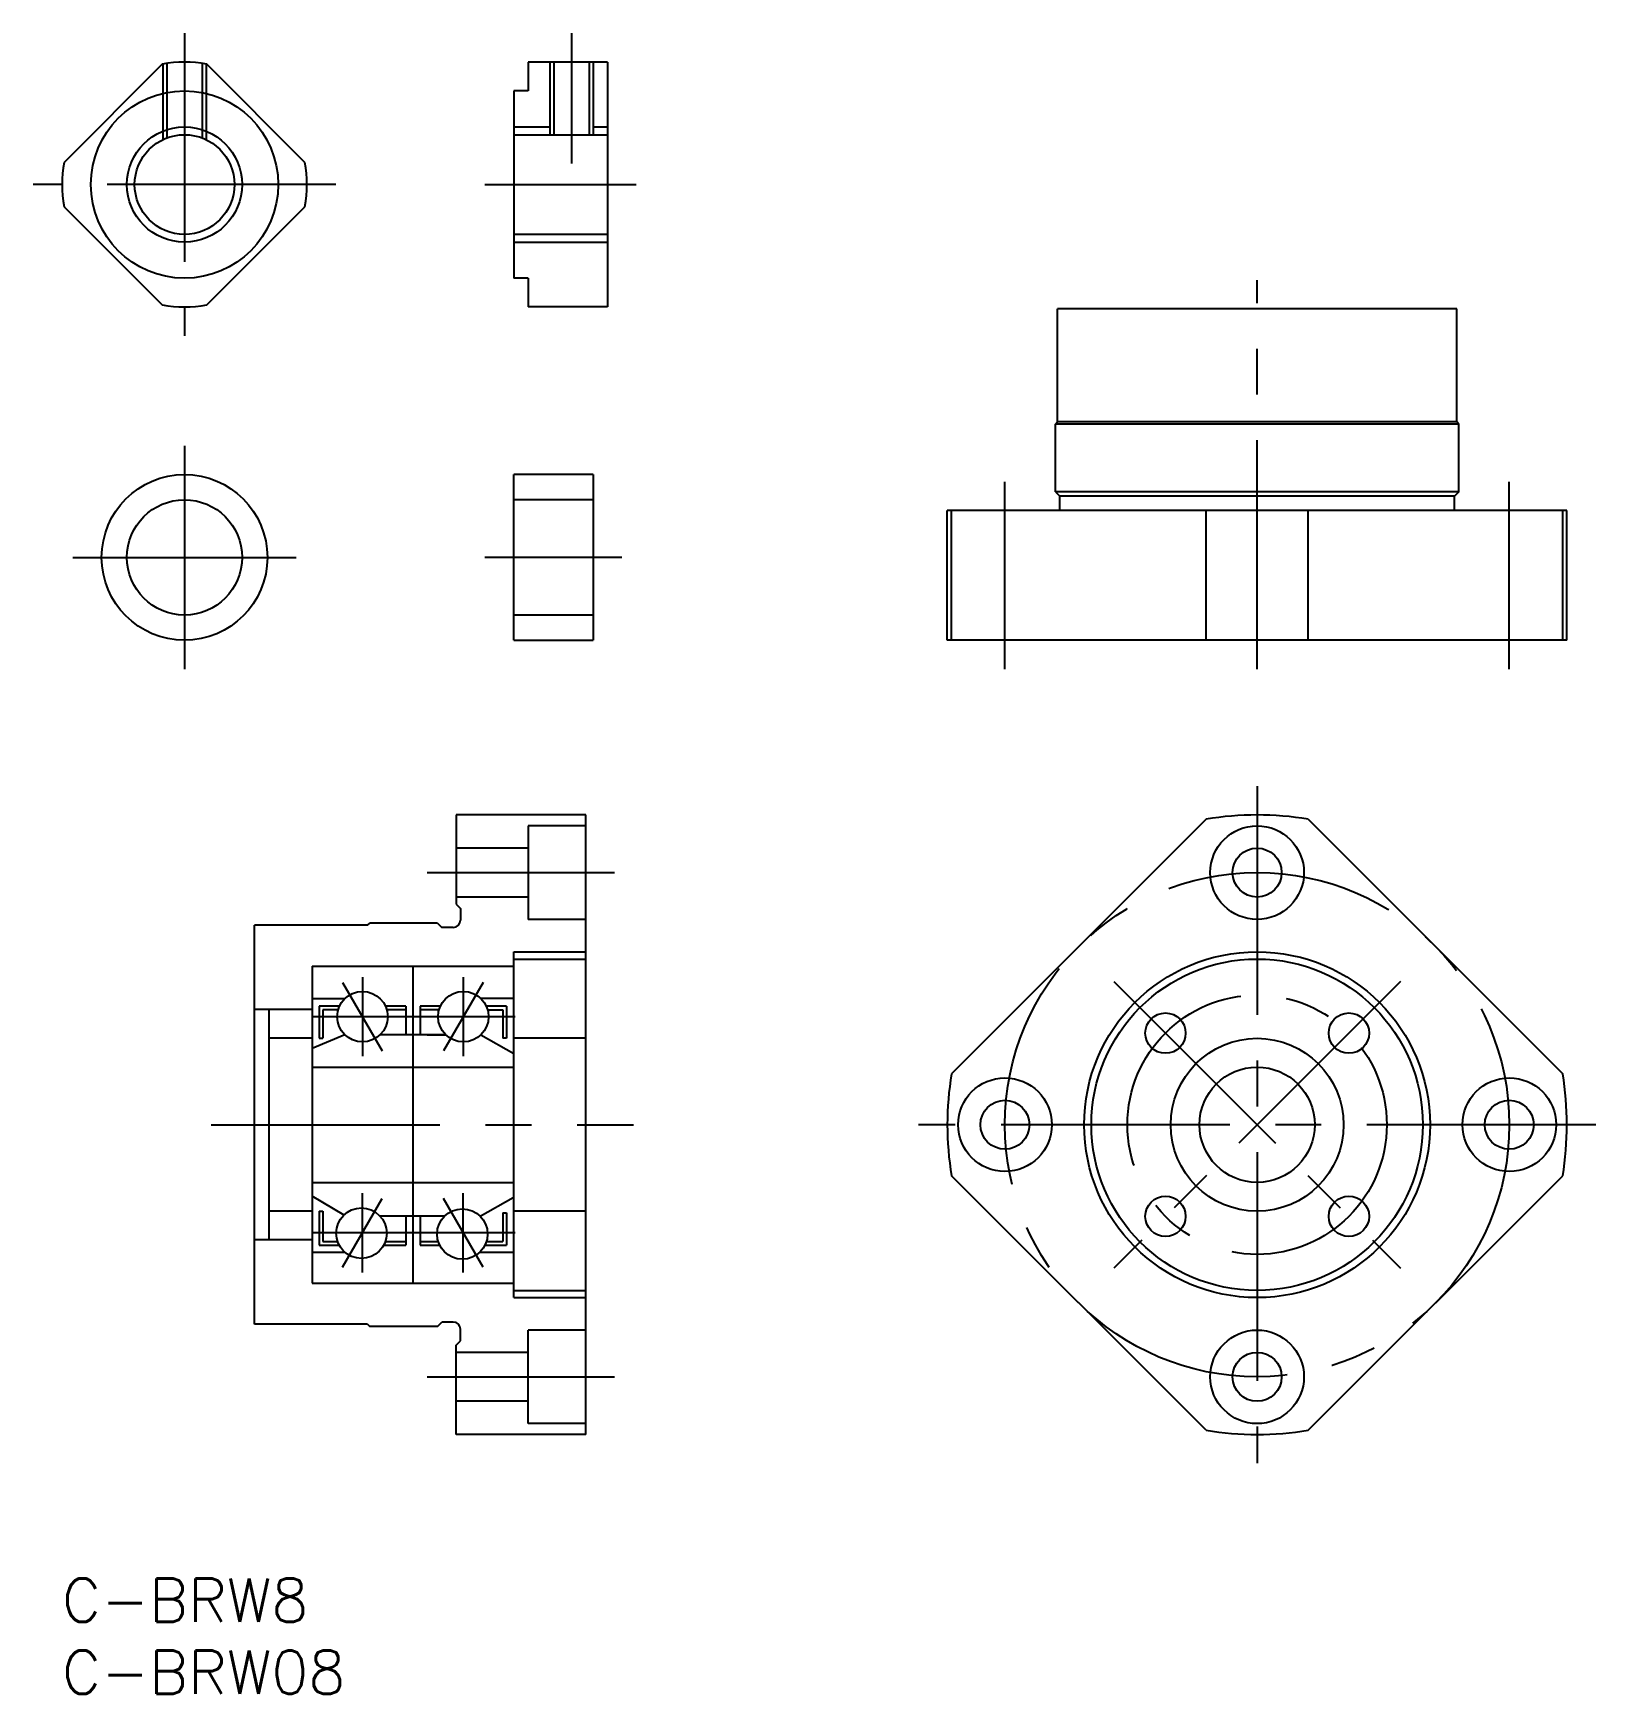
# Model space of a CAD drawing. Extents: x -2 to 106, y -8 to 107.
import ezdxf

# ---------------------------------------------------------------- set-up
doc = ezdxf.new("R2010")
doc.units = 0
doc.header["$LTSCALE"] = 0.5
doc.linetypes.add('CENTER', pattern=[50.8, 31.75, -6.35, 6.35, -6.35])
doc.linetypes.add('DASHED', pattern=[19.05, 12.7, -6.35])
for name, color, linetype in [('MSM_CENTER', 1, 'CENTER'), ('MSM_CONTINUOUS', 7, 'CONTINUOUS'), ('MSM_DASHED', 4, 'DASHED'), ('MSM_NARROW', 5, 'CONTINUOUS'), ('MSM_PART_NUMBER', 7, 'CONTINUOUS')]:
    doc.layers.add(name, color=color, linetype=linetype)
doc.styles.get("Standard").update_dxf_attribs({"font": 'txt.shx', "height": 3, "bigfont": 'bigfont.shx'})

# ---------------------------------------------------------------- blocks, each defined once
blk = doc.blocks.new('*U4')
at = {"layer": 'MSM_PART_NUMBER'}
blk.add_text('C-BRW8', height=3, dxfattribs=at).set_placement((0, -3))
blk = doc.blocks.new('*U5')
at = {"layer": 'MSM_PART_NUMBER'}
blk.add_text('C-BRW08', height=3, dxfattribs=at).set_placement((0, -8))

msp = doc.modelspace()

# ---------------------------------------------------------------- linework, layer by layer
at = {"layer": 'MSM_CENTER'}
for p, q in [((8.5, 107.26), (8.5, 86.26)), ((35.35, 107.26), (35.35, 98.22)), ((19, 96.76), (-2, 96.76)), ((29.35, 96.76), (39.85, 96.76)), ((82.94, 63.13), (82.94, 90.13)), ((8.5, 78.63), (8.5, 63.13)), ((65.44, 63.13), (65.44, 76.13)), ((100.44, 63.13), (100.44, 76.13)), ((0.75, 70.88), (16.25, 70.88)), ((38.85, 70.88), (29.35, 70.88)), ((82.94, 55), (82.94, 8)), ((25.35, 49), (38.35, 49)), ((20.85, 41.75), (20.85, 36.25)), ((27.85, 41.75), (27.85, 36.25)), ((19.47, 41.38), (22.22, 36.62)), ((29.22, 41.38), (26.47, 36.62)), ((73, 41.45), (92.89, 21.55)), ((92.89, 41.45), (73, 21.55)), ((31.45, 39), (17.35, 39)), ((10.35, 31.5), (39.66, 31.5)), ((106.44, 31.5), (59.44, 31.5)), ((20.85, 21.25), (20.85, 26.75)), ((27.85, 21.25), (27.85, 26.75)), ((19.47, 21.62), (22.22, 26.38)), ((29.22, 21.62), (26.47, 26.38)), ((31.45, 24), (17.35, 24)), ((25.35, 14), (38.35, 14))]:
    msp.add_line(p, q, dxfattribs=at)
for radius in [17.5, 9]:
    msp.add_circle((82.94, 31.5), radius, dxfattribs=at)
at = {"layer": 'MSM_CONTINUOUS'}
for p, q in [((6.96, 105.12), (0.14, 98.3)), ((16.86, 98.3), (10.04, 105.12)), ((32.35, 105.26), (32.35, 103.26)), ((37.85, 105.26), (32.35, 105.26)), ((34.12, 105.26), (34.12, 100.22)), ((36.58, 105.26), (36.58, 100.22)), ((37.85, 105.26), (37.85, 88.26)), ((31.35, 103.26), (31.35, 90.26)), ((32.35, 103.26), (31.35, 103.26)), ((31.35, 100.22), (37.85, 100.22)), ((0.14, 95.22), (6.96, 88.4)), ((10.04, 88.4), (16.86, 95.22)), ((31.35, 93.31), (37.85, 93.31)), ((32.35, 90.26), (31.35, 90.26)), ((32.35, 90.26), (32.35, 88.26)), ((37.85, 88.26), (32.35, 88.26)), ((96.79, 88.13), (69.09, 88.13)), ((69.09, 80.28), (69.09, 88.13)), ((96.79, 80.28), (96.79, 88.13)), ((68.94, 80.13), (69.09, 80.28)), ((68.94, 75.43), (68.94, 80.13)), ((96.94, 80.13), (68.94, 80.13)), ((96.79, 80.28), (69.09, 80.28)), ((96.94, 80.13), (96.79, 80.28)), ((96.94, 75.43), (96.94, 80.13)), ((31.35, 65.13), (31.35, 76.63)), ((36.85, 76.63), (31.35, 76.63)), ((36.85, 76.63), (36.85, 65.13)), ((96.94, 75.43), (68.94, 75.43)), ((68.94, 75.43), (69.24, 75.13)), ((69.24, 74.13), (69.24, 75.13)), ((96.64, 75.13), (69.24, 75.13)), ((96.94, 75.43), (96.64, 75.13)), ((96.64, 74.13), (96.64, 75.13)), ((36.85, 74.88), (31.35, 74.88)), ((61.44, 65.13), (61.44, 74.13)), ((104.44, 74.13), (61.44, 74.13)), ((61.74, 65.13), (61.74, 74.13)), ((79.4, 65.13), (79.4, 74.13)), ((86.49, 65.13), (86.49, 74.13)), ((104.15, 65.13), (104.15, 74.13)), ((104.44, 65.13), (104.44, 74.13)), ((36.85, 66.88), (31.35, 66.88)), ((31.35, 65.13), (36.85, 65.13)), ((104.44, 65.13), (61.44, 65.13)), ((27.35, 53), (27.35, 46.8)), ((36.35, 53), (27.35, 53)), ((32.35, 52.25), (32.35, 45.75)), ((36.35, 52.25), (32.35, 52.25)), ((36.35, 10), (36.35, 53)), ((79.4, 52.71), (61.74, 35.04)), ((86.49, 52.71), (104.15, 35.04)), ((32.35, 50.7), (27.35, 50.7)), ((32.35, 47.3), (27.35, 47.3)), ((27.35, 46.8), (27.65, 46.5)), ((27.65, 46.5), (27.65, 45.7)), ((21.2, 45.35), (13.35, 45.35)), ((13.35, 17.65), (13.35, 45.35)), ((21.2, 45.35), (21.35, 45.5)), ((26.05, 45.5), (21.35, 45.5)), ((26.05, 45.5), (26.35, 45.2)), ((27.15, 45.2), (26.35, 45.2)), ((36.35, 45.75), (32.35, 45.75)), ((31.35, 19.5), (31.35, 43.5)), ((31.35, 43.5), (36.35, 43.5)), ((31.35, 43), (36.35, 43)), ((17.35, 42.5), (31.35, 42.5)), ((17.35, 42.5), (17.35, 20.5)), ((24.35, 42.5), (24.35, 20.5)), ((17.35, 39.5), (13.35, 39.5)), ((14.35, 39.5), (14.35, 23.5)), ((17.35, 40.25), (19.62, 40.25)), ((17.85, 39.73), (17.85, 37.5)), ((19.26, 39.73), (17.85, 39.73)), ((18.1, 39.48), (18.1, 37.5)), ((19.17, 39.48), (18.1, 39.48)), ((23.85, 39.73), (22.44, 39.73)), ((23.85, 39.48), (22.53, 39.48)), ((23.85, 39.73), (23.85, 37.75)), ((24.85, 39.73), (24.85, 37.75)), ((26.26, 39.73), (24.85, 39.73)), ((26.17, 39.48), (24.85, 39.48)), ((31.35, 40.25), (29.07, 40.25)), ((30.85, 39.73), (29.44, 39.73)), ((29.53, 39.48), (30.6, 39.48)), ((30.6, 39.48), (30.6, 37.5)), ((30.85, 39.73), (30.85, 37.5)), ((17.35, 37.5), (14.35, 37.5)), ((19.62, 37.75), (17.35, 36.79)), ((17.85, 37.5), (18.1, 37.5)), ((24.35, 37.75), (22.07, 37.75)), ((26.62, 37.75), (24.35, 37.75)), ((25.35, 37.75), (26.62, 37.75)), ((29.07, 37.75), (31.35, 36.44)), ((30.85, 37.5), (30.6, 37.5)), ((36.35, 37.5), (31.35, 37.5)), ((17.35, 35.5), (31.35, 35.5)), ((79.4, 10.29), (61.74, 27.96)), ((86.49, 10.29), (104.15, 27.96)), ((17.35, 27.5), (31.35, 27.5)), ((19.57, 25.23), (17.35, 26.54)), ((17.35, 25.5), (14.35, 25.5)), ((17.85, 25.49), (17.85, 23.15)), ((17.85, 25.49), (18.1, 25.49)), ((18.1, 25.49), (18.1, 23.4)), ((29.02, 25.15), (31.3, 26.44)), ((30.6, 25.38), (30.6, 23.4)), ((30.6, 25.38), (30.85, 25.38)), ((30.85, 25.38), (30.85, 23.15)), ((36.35, 25.5), (31.35, 25.5)), ((22.06, 25.17), (26.57, 25.17)), ((23.85, 25.17), (23.85, 23.15)), ((24.85, 25.17), (24.85, 23.15)), ((17.35, 23.5), (13.35, 23.5)), ((17.85, 23.15), (19.24, 23.15)), ((18.1, 23.4), (19.13, 23.4)), ((22.32, 23.15), (23.85, 23.15)), ((22.43, 23.4), (23.85, 23.4)), ((24.85, 23.4), (26.11, 23.4)), ((24.85, 23.15), (26.2, 23.15)), ((29.36, 23.15), (30.85, 23.15)), ((29.45, 23.4), (30.6, 23.4)), ((17.35, 22.66), (19.62, 22.66)), ((29.01, 22.66), (31.35, 22.66)), ((17.35, 20.5), (31.35, 20.5)), ((31.35, 20), (36.35, 20)), ((31.35, 19.5), (36.35, 19.5)), ((21.2, 17.65), (13.35, 17.65)), ((21.2, 17.65), (21.35, 17.5)), ((26.05, 17.5), (21.35, 17.5)), ((26.05, 17.5), (26.35, 17.8)), ((27.15, 17.8), (26.35, 17.8)), ((27.65, 16.5), (27.65, 17.3)), ((27.35, 16.2), (27.65, 16.5)), ((27.35, 10), (27.35, 16.2)), ((32.35, 10.75), (32.35, 17.25)), ((36.35, 17.25), (32.35, 17.25)), ((32.35, 15.7), (27.35, 15.7)), ((32.35, 12.3), (27.35, 12.3)), ((36.35, 10.75), (32.35, 10.75)), ((36.35, 10), (27.35, 10))]:
    msp.add_line(p, q, dxfattribs=at)
for centre, radius in [((8.5, 96.76), 6.5), ((8.5, 96.76), 3.46), ((8.5, 70.88), 5.75), ((8.5, 70.88), 4), ((82.94, 49), 3.25), ((82.94, 49), 1.7), ((82.94, 31.5), 12), ((82.94, 31.5), 11.5), ((20.85, 39), 1.75), ((27.85, 39), 1.75), ((76.58, 37.86), 1.4), ((89.31, 37.86), 1.4), ((82.94, 31.5), 6), ((65.44, 31.5), 3.25), ((82.94, 31.5), 4), ((100.44, 31.5), 3.25), ((65.44, 31.5), 1.7), ((100.44, 31.5), 1.7), ((76.58, 25.14), 1.4), ((89.31, 25.14), 1.4), ((20.78, 23.97), 1.75), ((27.78, 23.91), 1.75), ((82.94, 14), 3.25), ((82.94, 14), 1.7)]:
    msp.add_circle(centre, radius, dxfattribs=at)
for centre, radius, start, end in [((8.5, 96.76), 8.5, 79.5603, 100.4397), ((8.5, 96.76), 8.5, 169.5603, 190.4397), ((8.5, 96.76), 8.5, 349.5603, 10.4397), ((8.5, 96.76), 8.5, 259.5603, 280.4397), ((82.94, 31.5), 21.5, 80.516, 99.484), ((27.15, 45.7), 0.5, 270, 0), ((82.94, 31.5), 21.5, 170.516, 189.484), ((82.94, 31.5), 21.5, 350.516, 9.484), ((27.15, 17.3), 0.5, 0, 90), ((82.94, 31.5), 21.5, 260.516, 279.484)]:
    msp.add_arc(centre, radius, start, end, dxfattribs=at)
at = {"layer": 'MSM_DASHED'}
for p, q in [((7, 105.13), (7, 99.88)), ((7.27, 105.17), (7.27, 100)), ((9.73, 105.17), (9.73, 100)), ((10, 105.13), (10, 99.88))]:
    msp.add_line(p, q, dxfattribs=at)
at = {"layer": 'MSM_NARROW'}
for p, q in [((33.85, 105.26), (33.85, 100.22)), ((36.85, 105.26), (36.85, 100.22)), ((31.35, 100.76), (33.85, 100.76)), ((36.85, 100.76), (37.85, 100.76)), ((31.35, 92.76), (37.85, 92.76))]:
    msp.add_line(p, q, dxfattribs=at)
msp.add_circle((8.5, 96.76), 4, dxfattribs=at)

# ---------------------------------------------------------------- block references
at = {"layer": 'MSM_CONTINUOUS'}
for name in ['*U4', '*U5']:
    msp.add_blockref(name, (0, 0), dxfattribs=at)

doc.saveas('drawing.dxf')
